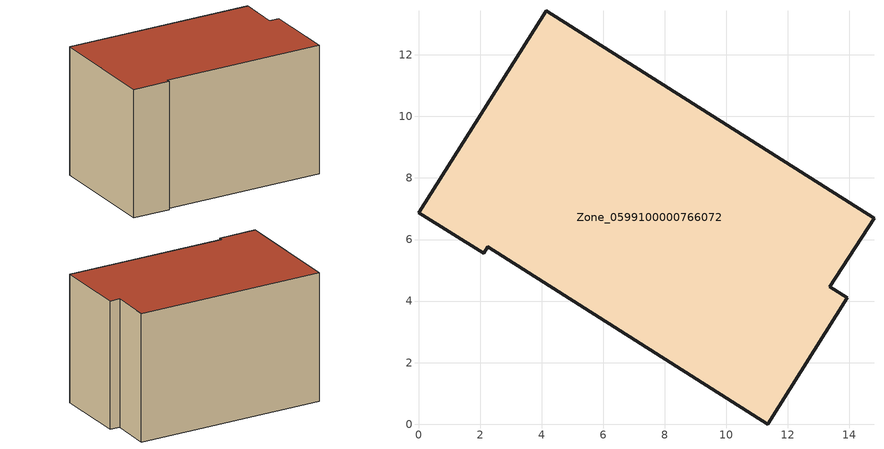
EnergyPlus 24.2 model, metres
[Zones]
Zone_0599100000766072
 floor ground (C_G): 13.37,4.46 13.93,4.1 11.34,0 2.24,5.76 2.12,5.55 0,6.87 4.15,13.43 14.8,6.69 z1.65
 wall outside (C_F): 4.15,13.43 0,6.87 2.12,5.55 2.24,5.76 11.34,0 13.93,4.1 13.37,4.46 14.8,6.69 4.15,13.43 z1.65:10.18
 roof outside (C_R): 14.8,6.69 4.15,13.43 0,6.87 2.12,5.55 2.24,5.76 11.34,0 13.93,4.1 13.37,4.46 z10.18
[BUILDING]
Pand.0599100000766072: North Axis=0; Terrain=City; Loads Convergence Tolerance Value=0.04; Temperature Convergence Tolerance Value=0.4; Solar Distribution=FullExterior; Maximum Number of Warmup Days=25; Minimum Number of Warmup Days=1
[Site:Location]
Rotterdam.The.Hague.AP_ZH_NLD Design_Conditions: Latitude=51.96; Longitude=4.45; Time Zone=1; Elevation=-4.5
[SITE:GROUNDTEMPERATURE:BUILDINGSURFACE]
18, 18, 18, 18, 18, 18, 18, 18, 18, 18, 18, 18
[MATERIAL] Thermal Absorptance=0.9; Solar Absorptance=0.7; Visible Absorptance=0.7
Name | Roughness | Thickness | Conductivity | Density | Specific Heat
G.TI.2006-2014 | MediumSmooth | 0.15 | 0.06 | 540 | 1210
F.TI.2006-2014 | Rough | 0.3 | 0.12 | 1920 | 840
R.TI.2006-2014 | MediumRough | 0.2 | 0.08 | 1500 | 1000
[CONSTRUCTION]
C_G: G.TI.2006-2014
C_F: F.TI.2006-2014
C_R: R.TI.2006-2014
[ZONE]
Zone_0599100000766072: Type=1; Multiplier=1; Ceiling Height=Autocalculate; Volume=Autocalculate; Floor Area=autocalculate; Part of Total Floor Area=Yes
[ZONEINFILTRATION:DESIGNFLOWRATE]
Infil_Zone_0599100000766072: Zone or ZoneList or Space or SpaceList=Zone_0599100000766072; Schedule=AlwaysOn; Design Flow Rate Calculation Method=Flow/Area; Flow Rate per Floor Area=0.0015; Constant Term Coefficient=1; Temperature Term Coefficient=0; Velocity Term Coefficient=0; Velocity Squared Term Coefficient=0
[HVACTEMPLATE:ZONE:IDEALLOADSAIRSYSTEM]
Zone_0599100000766072: Maximum Heating Supply Air Temperature=50; Minimum Cooling Supply Air Temperature=13; Maximum Heating Supply Air Humidity Ratio=0.0156; Minimum Cooling Supply Air Humidity Ratio=0.0077; Heating Limit=NoLimit; Cooling Limit=NoLimit; Dehumidification Control Type=ConstantSensibleHeatRatio; Cooling Sensible Heat Ratio=0.7; Dehumidification Setpoint=60; Humidification Control Type=None; Humidification Setpoint=30; Outdoor Air Method=None; Outdoor Air Flow Rate per Person=0.00944; Outdoor Air Flow Rate per Zone Floor Area=0; Outdoor Air Flow Rate per Zone=0; Demand Controlled Ventilation Type=None; Outdoor Air Economizer Type=NoEconomizer; Heat Recovery Type=None; Sensible Heat Recovery Effectiveness=0.7; Latent Heat Recovery Effectiveness=0.65
[ZONECONTROL:THERMOSTAT]
ThermostatControl_Zone_0599100000766072: Zone or ZoneList=Zone_0599100000766072; Control Type Schedule=DualSetpointControlType; Control 1=Thermostat_Zone_0599100000766072; Temperature Difference Between Cutout And Setpoint=0
[THERMOSTATSETPOINT:DUALSETPOINT]
Thermostat_Zone_0599100000766072: Heating Setpoint Temperature Schedule=HeatingSetpoint_Zone_0599100000766072; Cooling Setpoint Temperature Schedule=CoolingSetpoint_Zone_0599100000766072
[SCHEDULE:COMPACT]
HeatingSetpoint_Zone_0599100000766072: Through: 12/31, For: AllDays, Until: 24:00, 21
CoolingSetpoint_Zone_0599100000766072: Through: 12/31, For: AllDays, Until: 24:00, 24
DualSetpointControlType: Through: 12/31, For: AllDays, Until: 24:00, 4
AlwaysOn: Through: 12/31, For: AllDays, Until: 24:00, 1
